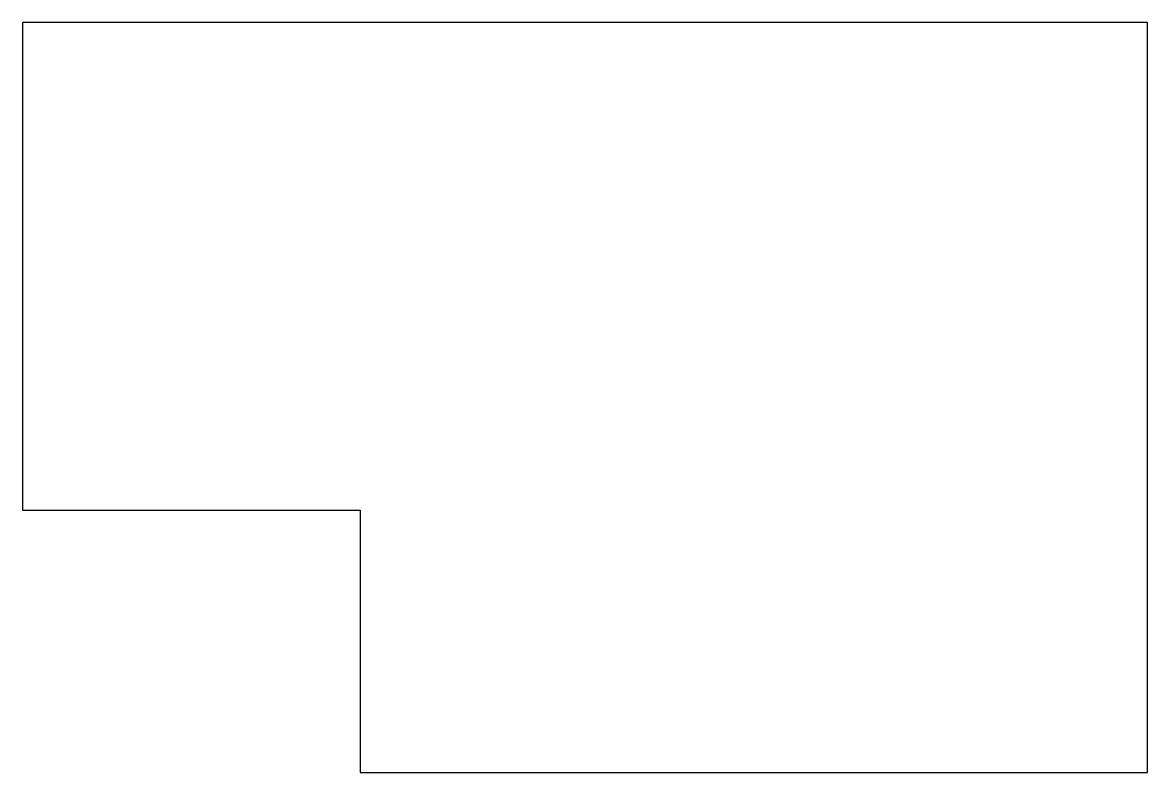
# Model space of a CAD drawing. Extents: x 0 to 300, y 0 to 200.
import ezdxf

# ---------------------------------------------------------------- set-up
doc = ezdxf.new("R2010")
doc.units = 0

msp = doc.modelspace()

# ---------------------------------------------------------------- linework, layer by layer
for p, q in [((300, 200), (0, 200)), ((0, 200), (0, 70)), ((300, 0), (300, 200)), ((0, 70), (90, 70)), ((90, 70), (90, 0)), ((90, 0), (300, 0))]:
    msp.add_line(p, q)

doc.saveas('drawing.dxf')
